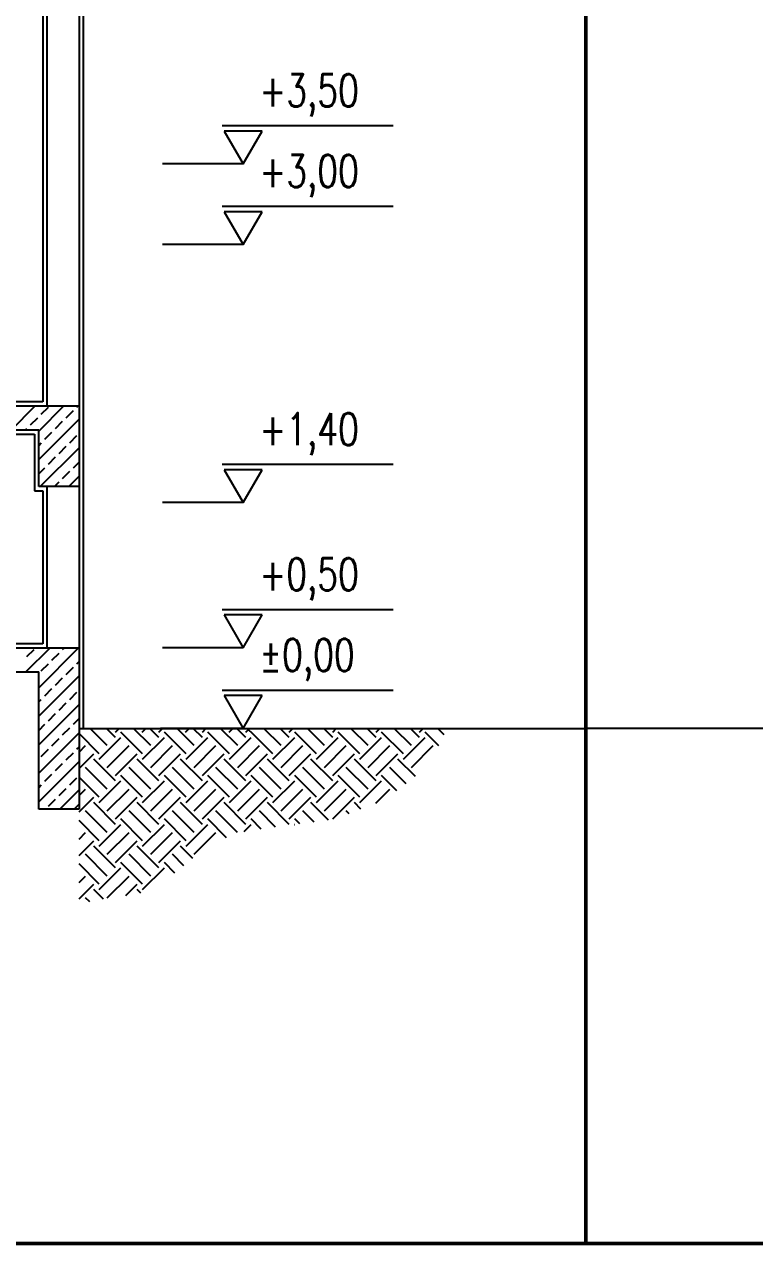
# Model space of a CAD drawing. Extents: x 182769.15 to 182771.38, y 101811.72 to 101812.21.
# Drawn here: x 182770.6297 to 182770.7202, y 101811.9684 to 101812.1196 of the extents above; entities that cross this region are included whole.
import ezdxf

# ---------------------------------------------------------------- set-up
doc = ezdxf.new("R2010")
doc.units = 0
doc.header["$MEASUREMENT"] = 0
for name, color, linetype in [('DUVAR', 7, 'Continuous'), ('KOLON', 3, 'Continuous'), ('SIVA', 1, 'Continuous'), ('TARAMA', 15, 'Continuous'), ('tefriş', 21, 'Continuous'), ('YAZI', 3, 'Continuous')]:
    doc.layers.add(name, color=color, linetype=linetype)
doc.layers.add('Standard', color=7, linetype='Continuous', lineweight=25)
doc.styles.add('TXT', font='TXT.shx', dxfattribs={"width": 0.75, "height": 0.125})

msp = doc.modelspace()

# ---------------------------------------------------------------- linework, layer by layer
at = {"layer": 'DUVAR'}
for p, q in [((182770.63248, 101812.15228), (182770.63248, 101812.07226)), ((182770.63648, 101812.15228), (182770.63648, 101812.07226)), ((182770.63248, 101812.06226), (182770.63248, 101812.04228)), ((182770.63648, 101812.06226), (182770.63648, 101812.04228)), ((182770.63648, 101812.03228), (182770.69933, 101812.03228)), ((182770.97861, 101812.03228), (182770.69933, 101812.03228))]:
    msp.add_line(p, q, dxfattribs=at)
at = {"layer": 'KOLON'}
for p, q in [((182770.61248, 101812.07226), (182770.63648, 101812.07226)), ((182770.63648, 101812.07226), (182770.63648, 101812.06226)), ((182770.63148, 101812.06926), (182770.61839, 101812.06926)), ((182770.63148, 101812.06226), (182770.63148, 101812.06926)), ((182770.63648, 101812.06226), (182770.63148, 101812.06226)), ((182770.57789, 101812.04228), (182770.63648, 101812.04228)), ((182770.57789, 101812.04228), (182770.63648, 101812.04228)), ((182770.63648, 101812.04228), (182770.63648, 101812.02228)), ((182770.53248, 101812.03928), (182770.63148, 101812.03928)), ((182770.63148, 101812.02228), (182770.63148, 101812.03928)), ((182770.63648, 101812.02228), (182770.63148, 101812.02228))]:
    msp.add_line(p, q, dxfattribs=at)
at = {"layer": 'SIVA'}
for p, q in [((182770.63698, 101812.15878), (182770.63698, 101812.03228)), ((182770.63198, 101812.15178), (182770.63198, 101812.07276)), ((182770.63198, 101812.07276), (182770.61198, 101812.07276)), ((182770.61854, 101812.06876), (182770.63098, 101812.06876)), ((182770.63098, 101812.06876), (182770.63098, 101812.06176)), ((182770.63098, 101812.06176), (182770.63198, 101812.06176)), ((182770.63198, 101812.06176), (182770.63198, 101812.04278)), ((182770.63198, 101812.04278), (182770.57954, 101812.04278))]:
    msp.add_line(p, q, dxfattribs=at)
at = {"layer": 'Standard', "color": 4, "linetype": 'ByBlock', "lineweight": 50}
for p, q in [((182770.69933, 101812.21363), (182770.69933, 101811.9684)), ((182770.69933, 101811.9684), (182770.69933, 101812.21363)), ((182770.24994, 101811.9684), (182770.69933, 101811.9684)), ((182770.97861, 101811.9684), (182770.54873, 101811.9684)), ((182770.69933, 101811.9684), (182770.97861, 101811.9684))]:
    msp.add_line(p, q, dxfattribs=at)
at = {"layer": 'TARAMA'}
for p, q in [((182770.62806, 101812.06926), (182770.63106, 101812.07226)), ((182770.63148, 101812.06915), (182770.63459, 101812.07226)), ((182770.6318, 101812.07124), (182770.63268, 101812.07212)), ((182770.63489, 101812.0708), (182770.63578, 101812.07168)), ((182770.63622, 101812.07212), (182770.63636, 101812.07226)), ((182770.62982, 101812.06926), (182770.63003, 101812.06947)), ((182770.63047, 101812.06991), (182770.63136, 101812.0708)), ((182770.63148, 101812.06562), (182770.63648, 101812.07062)), ((182770.63357, 101812.06947), (182770.63445, 101812.07036)), ((182770.63224, 101812.06815), (182770.63312, 101812.06903)), ((182770.63533, 101812.0677), (182770.63622, 101812.06859)), ((182770.63148, 101812.06738), (182770.6318, 101812.0677)), ((182770.63166, 101812.06226), (182770.63648, 101812.06708)), ((182770.63401, 101812.06638), (182770.63489, 101812.06726)), ((182770.63268, 101812.06505), (182770.63357, 101812.06594)), ((182770.63578, 101812.06461), (182770.63648, 101812.06531)), ((182770.63148, 101812.06385), (182770.63224, 101812.06461)), ((182770.63445, 101812.06328), (182770.63533, 101812.06417)), ((182770.6352, 101812.06226), (182770.63648, 101812.06355)), ((182770.63343, 101812.06226), (182770.63401, 101812.06284)), ((182770.62989, 101812.03928), (182770.63289, 101812.04228)), ((182770.63148, 101812.03733), (182770.63642, 101812.04228)), ((182770.63445, 101812.04207), (182770.63466, 101812.04228)), ((182770.63003, 101812.04119), (182770.63091, 101812.04207)), ((182770.63312, 101812.04075), (182770.63401, 101812.04163)), ((182770.6318, 101812.03942), (182770.63268, 101812.0403)), ((182770.63489, 101812.03898), (182770.63578, 101812.03986)), ((182770.63622, 101812.0403), (182770.63648, 101812.04056)), ((182770.63148, 101812.0338), (182770.63648, 101812.0388)), ((182770.63357, 101812.03765), (182770.63445, 101812.03854)), ((182770.63224, 101812.03633), (182770.63312, 101812.03721)), ((182770.63533, 101812.03588), (182770.63622, 101812.03677)), ((182770.63148, 101812.03556), (182770.6318, 101812.03588)), ((182770.63148, 101812.03026), (182770.63648, 101812.03526)), ((182770.63401, 101812.03456), (182770.63489, 101812.03544)), ((182770.63268, 101812.03323), (182770.63357, 101812.03412)), ((182770.63578, 101812.03279), (182770.63648, 101812.03349)), ((182770.63148, 101812.03203), (182770.63224, 101812.03279)), ((182770.63148, 101812.02673), (182770.63648, 101812.03173)), ((182770.63445, 101812.03147), (182770.63533, 101812.03235)), ((182770.63312, 101812.03014), (182770.63401, 101812.03102)), ((182770.6318, 101812.02881), (182770.63268, 101812.0297)), ((182770.63489, 101812.02837), (182770.63578, 101812.02926)), ((182770.63622, 101812.0297), (182770.63648, 101812.02996)), ((182770.63148, 101812.02319), (182770.63648, 101812.02819)), ((182770.63357, 101812.02705), (182770.63445, 101812.02793)), ((182770.63224, 101812.02572), (182770.63312, 101812.0266)), ((182770.63533, 101812.02528), (182770.63622, 101812.02616)), ((182770.63148, 101812.02496), (182770.6318, 101812.02528)), ((182770.63401, 101812.02395), (182770.63489, 101812.02484)), ((182770.6341, 101812.02228), (182770.63648, 101812.02465)), ((182770.63268, 101812.02263), (182770.63357, 101812.02351)), ((182770.63587, 101812.02228), (182770.63648, 101812.02289))]:
    msp.add_line(p, q, dxfattribs=at)
at = {"layer": 'tefriş', "color": 254, "linetype": 'Continuous'}
for p, q in [((182770.63897, 101812.02914), (182770.63648, 101812.03163)), ((182770.63998, 101812.03015), (182770.63786, 101812.03228)), ((182770.64099, 101812.03116), (182770.63988, 101812.03228)), ((182770.64099, 101812.03183), (182770.64144, 101812.03228)), ((182770.64436, 101812.02914), (182770.64167, 101812.03183)), ((182770.64537, 101812.03015), (182770.64324, 101812.03228)), ((182770.64432, 101812.03183), (182770.64476, 101812.03227)), ((182770.64638, 101812.03116), (182770.64526, 101812.03228)), ((182770.64638, 101812.03183), (182770.64683, 101812.03228)), ((182770.64975, 101812.02914), (182770.64706, 101812.03183)), ((182770.65076, 101812.03015), (182770.64863, 101812.03228)), ((182770.6497, 101812.03183), (182770.65015, 101812.03227)), ((182770.65177, 101812.03116), (182770.65065, 101812.03228)), ((182770.65177, 101812.03183), (182770.65222, 101812.03228)), ((182770.65514, 101812.02914), (182770.65244, 101812.03183)), ((182770.65615, 101812.03015), (182770.65402, 101812.03228)), ((182770.65509, 101812.03183), (182770.65554, 101812.03227)), ((182770.65716, 101812.03116), (182770.65604, 101812.03228)), ((182770.65716, 101812.03183), (182770.6576, 101812.03228)), ((182770.65814, 101812.03147), (182770.65734, 101812.03227)), ((182770.66053, 101812.02914), (182770.65783, 101812.03183)), ((182770.66154, 101812.03015), (182770.65941, 101812.03228)), ((182770.66255, 101812.03116), (182770.66143, 101812.03228)), ((182770.66255, 101812.03183), (182770.66299, 101812.03228)), ((182770.66592, 101812.02914), (182770.66322, 101812.03183)), ((182770.66693, 101812.03015), (182770.6648, 101812.03228)), ((182770.66794, 101812.03116), (182770.66682, 101812.03228)), ((182770.66794, 101812.03183), (182770.66838, 101812.03228)), ((182770.6713, 101812.02914), (182770.66861, 101812.03183)), ((182770.67231, 101812.03015), (182770.67019, 101812.03228)), ((182770.67332, 101812.03116), (182770.67221, 101812.03228)), ((182770.67332, 101812.03183), (182770.67377, 101812.03228)), ((182770.67669, 101812.02914), (182770.674, 101812.03183)), ((182770.6777, 101812.03015), (182770.67557, 101812.03228)), ((182770.67871, 101812.03116), (182770.67759, 101812.03228)), ((182770.67871, 101812.03183), (182770.67916, 101812.03228)), ((182770.6811, 101812.03012), (182770.67939, 101812.03183)), ((182770.68176, 101812.03148), (182770.68096, 101812.03228)), ((182770.63648, 101812.02934), (182770.63729, 101812.03015)), ((182770.63897, 101812.02846), (182770.64167, 101812.03116)), ((182770.63998, 101812.02745), (182770.64268, 101812.03015)), ((182770.64436, 101812.02846), (182770.64706, 101812.03116)), ((182770.64537, 101812.02745), (182770.64807, 101812.03015)), ((182770.64975, 101812.02846), (182770.65244, 101812.03116)), ((182770.65076, 101812.02745), (182770.65345, 101812.03015)), ((182770.65514, 101812.02846), (182770.65783, 101812.03116)), ((182770.65615, 101812.02745), (182770.65884, 101812.03015)), ((182770.66053, 101812.02846), (182770.66322, 101812.03116)), ((182770.66154, 101812.02745), (182770.66423, 101812.03015)), ((182770.66592, 101812.02846), (182770.66861, 101812.03116)), ((182770.66693, 101812.02745), (182770.66962, 101812.03015)), ((182770.6713, 101812.02846), (182770.674, 101812.03116)), ((182770.67231, 101812.02745), (182770.67501, 101812.03015)), ((182770.67669, 101812.02846), (182770.67939, 101812.03116)), ((182770.6777, 101812.02745), (182770.6804, 101812.03015)), ((182770.63648, 101812.02732), (182770.6383, 101812.02914)), ((182770.64099, 101812.02644), (182770.64369, 101812.02914)), ((182770.64638, 101812.02644), (182770.64908, 101812.02914)), ((182770.65177, 101812.02644), (182770.65447, 101812.02914)), ((182770.65716, 101812.02644), (182770.65985, 101812.02914)), ((182770.66255, 101812.02644), (182770.66524, 101812.02914)), ((182770.66794, 101812.02644), (182770.67063, 101812.02914)), ((182770.67332, 101812.02644), (182770.67602, 101812.02914)), ((182770.63998, 101812.02476), (182770.63729, 101812.02745)), ((182770.64099, 101812.02577), (182770.6383, 101812.02846)), ((182770.64537, 101812.02476), (182770.64268, 101812.02745)), ((182770.64638, 101812.02577), (182770.64369, 101812.02846)), ((182770.65076, 101812.02476), (182770.64807, 101812.02745)), ((182770.65177, 101812.02577), (182770.64908, 101812.02846)), ((182770.65615, 101812.02476), (182770.65345, 101812.02745)), ((182770.65716, 101812.02577), (182770.65447, 101812.02846)), ((182770.66154, 101812.02476), (182770.65884, 101812.02745)), ((182770.66255, 101812.02577), (182770.65985, 101812.02846)), ((182770.66693, 101812.02476), (182770.66423, 101812.02745)), ((182770.66794, 101812.02577), (182770.66524, 101812.02846)), ((182770.67231, 101812.02476), (182770.66962, 101812.02745)), ((182770.67332, 101812.02577), (182770.67063, 101812.02846)), ((182770.67704, 101812.02542), (182770.67501, 101812.02745)), ((182770.67818, 101812.0263), (182770.67602, 101812.02846)), ((182770.63897, 101812.02375), (182770.63648, 101812.02625)), ((182770.63897, 101812.02308), (182770.64167, 101812.02577)), ((182770.64436, 101812.02375), (182770.64167, 101812.02644)), ((182770.64436, 101812.02308), (182770.64706, 101812.02577)), ((182770.64975, 101812.02375), (182770.64706, 101812.02644)), ((182770.64975, 101812.02308), (182770.65244, 101812.02577)), ((182770.65514, 101812.02375), (182770.65244, 101812.02644)), ((182770.65514, 101812.02308), (182770.65783, 101812.02577)), ((182770.66053, 101812.02375), (182770.65783, 101812.02644)), ((182770.66053, 101812.02308), (182770.66322, 101812.02577)), ((182770.66592, 101812.02375), (182770.66322, 101812.02644)), ((182770.66592, 101812.02308), (182770.66861, 101812.02577)), ((182770.6713, 101812.02375), (182770.66861, 101812.02644)), ((182770.6713, 101812.02308), (182770.674, 101812.02577)), ((182770.6759, 101812.02454), (182770.674, 101812.02644)), ((182770.63648, 101812.02395), (182770.63729, 101812.02476)), ((182770.63998, 101812.02207), (182770.64268, 101812.02476)), ((182770.64537, 101812.02207), (182770.64807, 101812.02476)), ((182770.65076, 101812.02207), (182770.65345, 101812.02476)), ((182770.65615, 101812.02207), (182770.65884, 101812.02476)), ((182770.66154, 101812.02207), (182770.66423, 101812.02476)), ((182770.66693, 101812.02207), (182770.66962, 101812.02476)), ((182770.67326, 101812.02302), (182770.67501, 101812.02476)), ((182770.63648, 101812.02193), (182770.6383, 101812.02375)), ((182770.64099, 101812.02038), (182770.6383, 101812.02308)), ((182770.64099, 101812.02106), (182770.64369, 101812.02375)), ((182770.64638, 101812.02038), (182770.64369, 101812.02308)), ((182770.64638, 101812.02106), (182770.64908, 101812.02375)), ((182770.65177, 101812.02038), (182770.64908, 101812.02308)), ((182770.65177, 101812.02106), (182770.65447, 101812.02375)), ((182770.65716, 101812.02038), (182770.65447, 101812.02308)), ((182770.65716, 101812.02106), (182770.65985, 101812.02375)), ((182770.66255, 101812.02038), (182770.65985, 101812.02308)), ((182770.66255, 101812.02106), (182770.66524, 101812.02375)), ((182770.66742, 101812.0209), (182770.66524, 101812.02308)), ((182770.66794, 101812.02106), (182770.67063, 101812.02375)), ((182770.67143, 101812.02227), (182770.67063, 101812.02308)), ((182770.63998, 101812.01937), (182770.63729, 101812.02207)), ((182770.64436, 101812.01836), (182770.64167, 101812.02106)), ((182770.64537, 101812.01937), (182770.64268, 101812.02207)), ((182770.64975, 101812.01836), (182770.64706, 101812.02106)), ((182770.65076, 101812.01937), (182770.64807, 101812.02207)), ((182770.65477, 101812.01873), (182770.65244, 101812.02106)), ((182770.65613, 101812.01939), (182770.65345, 101812.02207)), ((182770.65908, 101812.0198), (182770.65783, 101812.02106)), ((182770.66086, 101812.02005), (182770.65884, 101812.02207)), ((182770.66384, 101812.02044), (182770.66322, 101812.02106)), ((182770.66563, 101812.02067), (182770.66423, 101812.02207)), ((182770.66999, 101812.02169), (182770.66962, 101812.02207)), ((182770.63897, 101812.01836), (182770.63648, 101812.02086)), ((182770.63897, 101812.01769), (182770.64167, 101812.02038)), ((182770.64436, 101812.01769), (182770.64706, 101812.02038)), ((182770.64975, 101812.01769), (182770.65244, 101812.02038)), ((182770.65696, 101812.01951), (182770.65783, 101812.02038)), ((182770.66319, 101812.02035), (182770.66322, 101812.02038)), ((182770.63648, 101812.01856), (182770.63729, 101812.01937)), ((182770.63648, 101812.01654), (182770.6383, 101812.01836)), ((182770.63998, 101812.01668), (182770.64268, 101812.01937)), ((182770.64099, 101812.01567), (182770.64369, 101812.01836)), ((182770.64537, 101812.01668), (182770.64807, 101812.01937)), ((182770.64638, 101812.01567), (182770.64908, 101812.01836)), ((182770.65076, 101812.01668), (182770.65345, 101812.01937)), ((182770.63998, 101812.01398), (182770.63729, 101812.01668)), ((182770.64099, 101812.01499), (182770.6383, 101812.01769)), ((182770.64537, 101812.01398), (182770.64268, 101812.01668)), ((182770.64638, 101812.01499), (182770.64369, 101812.01769)), ((182770.64949, 101812.01525), (182770.64807, 101812.01668)), ((182770.65061, 101812.01616), (182770.64908, 101812.01769)), ((182770.63897, 101812.01297), (182770.63648, 101812.01547)), ((182770.63897, 101812.0123), (182770.64167, 101812.01499)), ((182770.64436, 101812.01297), (182770.64167, 101812.01567)), ((182770.64436, 101812.0123), (182770.64706, 101812.01499)), ((182770.64837, 101812.01435), (182770.64706, 101812.01567)), ((182770.63648, 101812.01317), (182770.63729, 101812.01398)), ((182770.63998, 101812.01129), (182770.64268, 101812.01398)), ((182770.63648, 101812.01115), (182770.6383, 101812.01297)), ((182770.64227, 101812.01155), (182770.64369, 101812.01297))]:
    msp.add_line(p, q, dxfattribs=at)
at = {"layer": 'tefriş', "linetype": 'Continuous'}
for p, q in [((182770.6395, 101812.01111), (182770.6383, 101812.0123)), ((182770.64413, 101812.01186), (182770.64369, 101812.0123)), ((182770.63781, 101812.01077), (182770.63729, 101812.01129))]:
    msp.add_line(p, q, dxfattribs=at)
at = {"layer": 'YAZI'}
for p, q in [((182770.65424, 101812.10704), (182770.67543, 101812.10704)), ((182770.65918, 101812.10635), (182770.65448, 101812.10635)), ((182770.65448, 101812.10635), (182770.65683, 101812.10228)), ((182770.65683, 101812.10228), (182770.65918, 101812.10635)), ((182770.65683, 101812.10228), (182770.64683, 101812.10228)), ((182770.65424, 101812.09704), (182770.67543, 101812.09704)), ((182770.65918, 101812.09635), (182770.65448, 101812.09635)), ((182770.65448, 101812.09635), (182770.65683, 101812.09228)), ((182770.65683, 101812.09228), (182770.65918, 101812.09635)), ((182770.65683, 101812.09228), (182770.64683, 101812.09228)), ((182770.65424, 101812.06504), (182770.67543, 101812.06504)), ((182770.65918, 101812.06435), (182770.65448, 101812.06435)), ((182770.65448, 101812.06435), (182770.65683, 101812.06028)), ((182770.65683, 101812.06028), (182770.65918, 101812.06435)), ((182770.65683, 101812.06028), (182770.64683, 101812.06028)), ((182770.65424, 101812.04704), (182770.67543, 101812.04704)), ((182770.65918, 101812.04635), (182770.65448, 101812.04635)), ((182770.65448, 101812.04635), (182770.65683, 101812.04228)), ((182770.65683, 101812.04228), (182770.65918, 101812.04635)), ((182770.65683, 101812.04228), (182770.64683, 101812.04228)), ((182770.65424, 101812.03704), (182770.67543, 101812.03704)), ((182770.65918, 101812.03635), (182770.65448, 101812.03635)), ((182770.65448, 101812.03635), (182770.65683, 101812.03228)), ((182770.65683, 101812.03228), (182770.65918, 101812.03635)), ((182770.65659, 101812.03228), (182770.64659, 101812.03228)), ((182770.65683, 101812.03228), (182770.64683, 101812.03228))]:
    msp.add_line(p, q, dxfattribs=at)

# ---------------------------------------------------------------- texts
at = {"layer": 'YAZI', "style": 'TXT', "width": 0.75}
for s, p in [('+3,50', (182770.65883, 101812.10939)), ('+3,00', (182770.65883, 101812.09939)), ('+1,40', (182770.65883, 101812.06739)), ('+0,50', (182770.65883, 101812.04939)), ('%%p0,00', (182770.65883, 101812.03939))]:
    msp.add_text(s, height=0.004, dxfattribs=at).set_placement(p)

doc.saveas('drawing.dxf')
